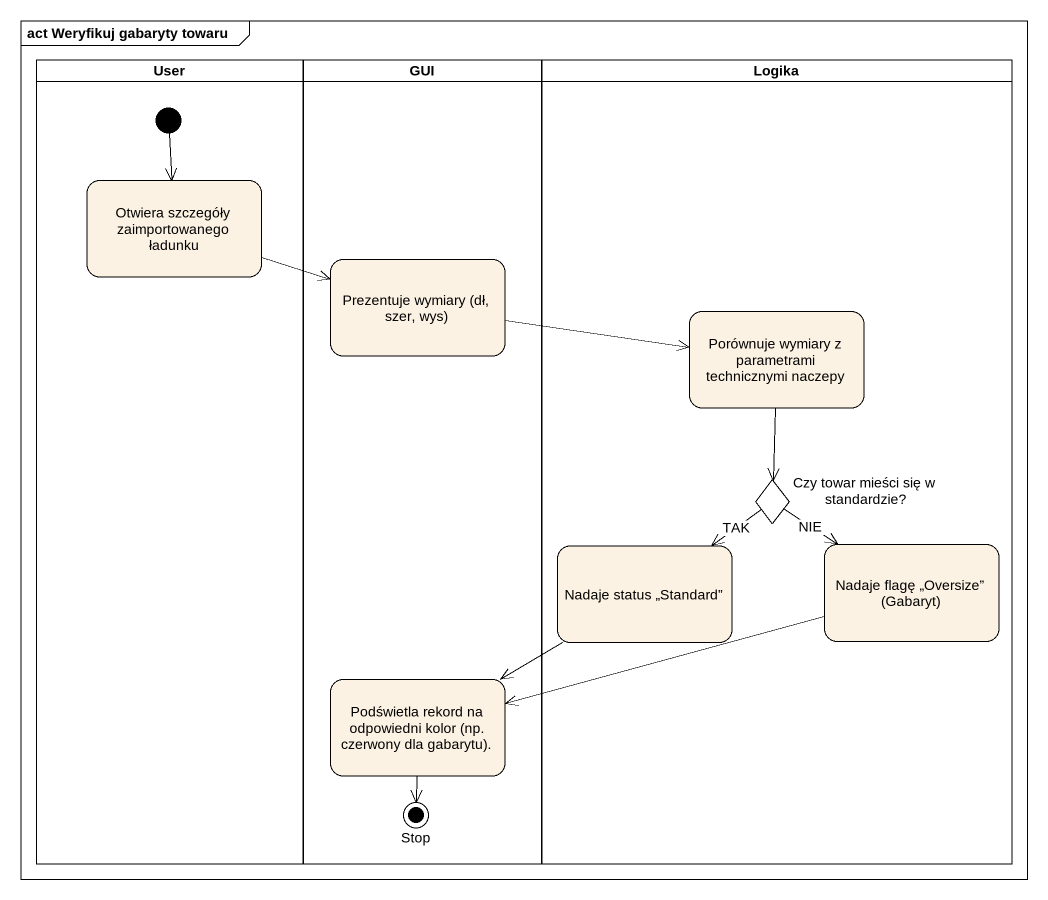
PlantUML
@startuml
mainframe act Weryfikuj gabaryty towaru
hide empty description
state User <<partition>> {
  state "Otwiera szczegóły zaimportowanego ładunku" as Otwiera_szczegóły
  [*] --> Otwiera_szczegóły
}
state GUI <<partition>> {
  state "Prezentuje wymiary (dł, szer, wys)" as Prezentuje_wymiary_dł_szer
  state "Podświetla rekord na odpowiedni kolor (np. czerwony dla gabarytu)." as Podświetla_rekord_na
  state "Stop" as Stop_ <<end>>
}
state Logika <<partition>> {
  state "Porównuje wymiary z parametrami technicznymi naczepy" as Porównuje_wymiary_z
  state "Czy towar mieści się w standardzie?" as Czy_towar_mieści_się_w <<choice>>
  state "Nadaje status „Standard”" as Nadaje_status_Standard
  state "Nadaje flagę „Oversize” (Gabaryt)" as Nadaje_flagę_Oversize
}
Otwiera_szczegóły -right-> Prezentuje_wymiary_dł_szer
Prezentuje_wymiary_dł_szer -right-> Porównuje_wymiary_z
Porównuje_wymiary_z --> Czy_towar_mieści_się_w
Czy_towar_mieści_się_w --> Nadaje_status_Standard : TAK
Czy_towar_mieści_się_w --> Nadaje_flagę_Oversize : NIE
Nadaje_status_Standard -left-> Podświetla_rekord_na
Nadaje_flagę_Oversize -left-> Podświetla_rekord_na
Podświetla_rekord_na --> Stop_
@enduml
